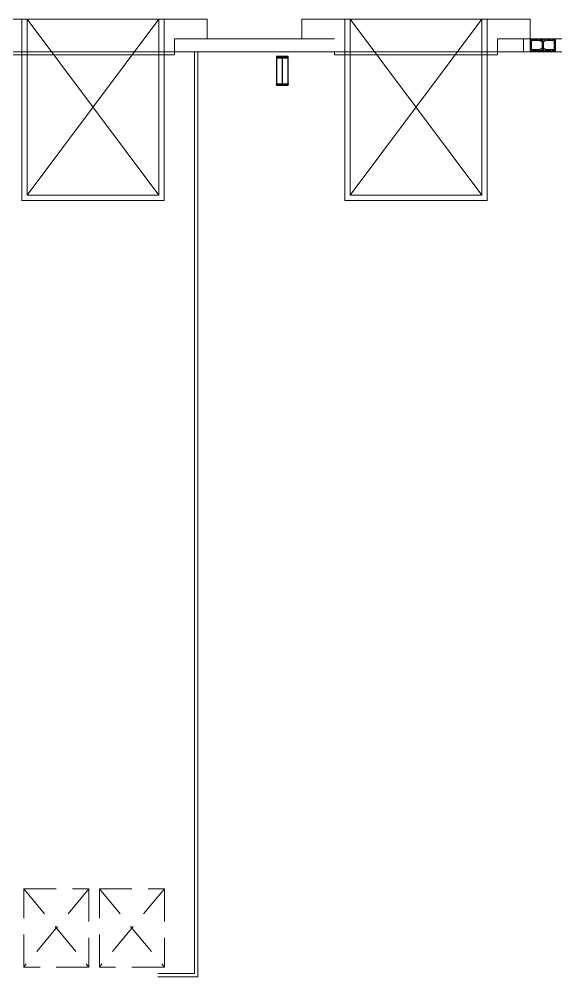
# Model space of a CAD drawing. Header units: millimetres. Extents: x 64 to 283, y 16 to 153.
# Drawn here: x 239.31 to 247.55, y 105.83 to 120.52 of the extents above; entities that cross this region are included whole.
import ezdxf

# ---------------------------------------------------------------- set-up
doc = ezdxf.new("R2010")
doc.units = ezdxf.units.MM
doc.linetypes.add('CONTINOUS', pattern=[0])
doc.linetypes.add('DASHED', pattern=[0.75, 0.5, -0.25])
for name, color, linetype, lineweight in [('01-MAMP_', 3, 'Continuous', 0), ('ARQ', 1, 'Continuous', 0), ('MAMP_BLOQUE_HORMIGON_BLOQU', 67, 'Continuous', 0), ('MERCADERIA', 8, 'Continuous', 0), ('MURO', 3, 'Continuous', 0), ('MUROS', 3, 'Continuous', 0), ('REJAS', 3, 'Continuous', 0)]:
    doc.layers.add(name, color=color, linetype=linetype, lineweight=lineweight)

# ---------------------------------------------------------------- blocks, each defined once
blk = doc.blocks.new('A$C2D8E3321')
at = {"layer": 'MAMP_BLOQUE_HORMIGON_BLOQU', "linetype": 'Continuous'}
h = blk.add_hatch(dxfattribs=at)
h.set_pattern_fill('AR-CONC', color=253, scale=0.2, style=0)
h.set_pattern_definition([(50, (-279883.144, 27804.65), (36.4369338, -3.187817), [3.81, -41.91]), (355, (-279883.144, 27804.65), (-7.0486843, 38.211369), [3.048, -33.528117]), (100.451445, (-279880.108, 27804.384), (29.3882494, 35.0235504), [3.238002, -35.618049]), (46.1842, (-279883.144, 27814.81), (54.215808, -8.4084656), [5.715, -62.865]), (96.635558, (-279878.626, 27814.11), (47.480827, 49.485225), [4.857005, -53.427122]), (351.184151, (-279883.144, 27814.81), (47.480827, 49.485225), [4.571993, -50.291946]), (21, (-279878.064, 27812.27), (30.3228783, -20.4530396), [3.81, -41.91]), (326, (-279878.064, 27812.27), (12.3604057, 36.837593), [3.048, -33.528]), (71.451445, (-279875.537, 27810.566), (42.683284, 16.3845538), [3.238002, -35.6179875]), (37.5, (-279883.144, 27804.65), (0.61772065, 16.9110078), [0, -33.1216, 0, -34.036, 0, -33.655]), (7.5, (-279883.144, 27804.65), (13.3639325, 20.036115), [0, -19.4056, 0, -32.3596, 0, -12.827]), (327.5, (-279894.472, 27804.65), (27.11811903, -1.1457488), [0, -12.7, 0, -39.624, 0, -52.578]), (317.5, (-279899.552, 27804.65), (29.6258363, 5.0852982), [0, -16.51, 0, -26.3144, 0, -37.338])])
h.paths.add_polyline_path([(0, 190), (0, 0), (390, 0), (390, 190)])
h.paths.add_polyline_path([(214, 150), (256, 163), (356, 163, -0.414214), (368, 151), (368, 39, -0.414214), (356, 27), (256, 27), (214, 39, -0.315202), (206, 51), (206, 139, -0.315202)], flags=16)
h.paths.add_polyline_path([(184, 139), (184, 51, -0.315202), (176, 39), (134, 27), (34, 27, -0.414214), (22, 39), (22, 151, -0.414214), (34, 163), (134, 163), (176, 150, -0.315202)], flags=16)
for p, q in [((390, 190), (0, 190)), ((0, 190), (0, 0)), ((22, 151), (22, 39)), ((34, 163), (134, 163)), ((176, 150), (134, 163)), ((214, 150), (256, 163)), ((356, 163), (256, 163)), ((368, 151), (368, 39)), ((390, 190), (390, 0)), ((34, 27), (134, 27)), ((176, 39), (134, 27)), ((184, 139), (184, 51)), ((206, 139), (206, 51)), ((214, 39), (256, 27)), ((356, 27), (256, 27)), ((390, 0), (0, 0))]:
    blk.add_line(p, q)
for centre, start, end in [((34, 151), 90, 180), ((172, 139), 0, 69.9797), ((218, 139), 110.0203, 180), ((356, 151), 0, 90), ((34, 39), 180, 270), ((172, 51), 290.0203, 0), ((218, 51), 180, 249.9797), ((356, 39), 270, 0)]:
    blk.add_arc(centre, 12, start, end)
blk = doc.blocks.new('A$C0D016993')
at = {"linetype": 'DASHED'}
for points in [[(0, 1.2), (1, 1.2), (1, 0), (0, 0), (0, 1.2)], [(0, 1.2), (1, 0)], [(1, 1.2), (0, 0)]]:
    blk.add_lwpolyline(points, dxfattribs=at)

msp = doc.modelspace()

# ---------------------------------------------------------------- linework, layer by layer
at = {"color": 0, "elevation": 1.064}
for points in [[(243.262, 119.943), (243.262, 119.503), (243.442, 119.503), (243.442, 119.943)], [(243.265, 119.933), (243.265, 119.927), (243.44, 119.927), (243.44, 119.933)], [(243.351, 119.927), (243.351, 119.525), (243.354, 119.525), (243.354, 119.927)], [(243.265, 119.517), (243.265, 119.525), (243.44, 119.525), (243.44, 119.517)]]:
    msp.add_lwpolyline(points, close=True, dxfattribs=at)
at = {"layer": '01-MAMP_'}
for p, q in [((241.697, 120.218), (241.697, 120.018)), ((241.697, 120.218), (241.697, 120.018)), ((241.697, 120.218), (241.697, 120.028)), ((246.652, 120.218), (246.652, 120.018)), ((246.652, 120.218), (246.652, 120.018)), ((246.652, 120.218), (246.652, 120.028))]:
    msp.add_line(p, q, dxfattribs=at)
at = {"layer": '01-MAMP_', "linetype": 'CONTINOUS'}
for p, q in [((241.697, 120.018), (241.697, 120.218)), ((246.652, 120.018), (246.652, 120.218))]:
    msp.add_line(p, q, dxfattribs=at)
at = {"layer": '01-MAMP_'}
for points in [[(244.152, 120.218), (241.697, 120.218)], [(248.752, 120.218), (246.652, 120.218)], [(244.152, 120.018), (241.697, 120.018)], [(246.652, 120.018), (248.752, 120.018)]]:
    msp.add_lwpolyline(points, dxfattribs=at)
at = {"layer": 'ARQ'}
for p, q in [((238.697, 120.518, 1.064), (242.197, 120.518, 1.064)), ((241.457, 117.818, 1.064), (239.437, 120.518, 1.064)), ((239.437, 117.818, 1.064), (241.457, 120.518, 1.064)), ((242.197, 120.518, 1.064), (242.197, 120.218, 1.064)), ((243.652, 120.518, 1.064), (243.652, 120.218, 1.064)), ((243.652, 120.518, 1.064), (247.152, 120.518, 1.064)), ((246.412, 117.818, 1.064), (244.392, 120.518, 1.064)), ((244.392, 117.818, 1.064), (246.412, 120.518, 1.064)), ((247.152, 120.518, 1.064), (247.152, 120.218, 1.064))]:
    msp.add_line(p, q, dxfattribs=at)
at = {"layer": 'ARQ', "elevation": 1.064}
for points in [[(241.537, 120.518), (241.537, 117.738), (239.357, 117.738), (239.357, 120.518)], [(241.457, 120.518), (241.457, 117.818), (239.437, 117.818), (239.437, 120.518)], [(246.492, 120.518), (246.492, 117.738), (244.312, 117.738), (244.312, 120.518)], [(246.412, 120.518), (246.412, 117.818), (244.392, 117.818), (244.392, 120.518)], [(241.697, 120.018), (241.697, 119.968), (239.197, 119.968), (239.197, 120.018)], [(246.652, 120.018), (246.652, 119.968), (244.152, 119.968), (244.152, 120.018)]]:
    msp.add_lwpolyline(points, close=True, dxfattribs=at)
at = {"layer": 'MURO'}
msp.add_line((242.095, 120.218, 1.064), (244.152, 120.218, 1.064), dxfattribs=at)
at = {"layer": 'MUROS'}
msp.add_line((247.052, 120.218, 1.064), (247.052, 120.018, 1.064), dxfattribs=at)
at = {"layer": 'REJAS', "elevation": 0.031}
for points in [[(241.441, 105.884), (242.004, 105.884), (242.004, 120.017)], [(241.441, 105.834), (242.054, 105.834), (242.054, 120.017)]]:
    msp.add_lwpolyline(points, dxfattribs=at)

# ---------------------------------------------------------------- block references
at = {"layer": 'MAMP_BLOQUE_HORMIGON_BLOQU', "color": 251, "xscale": 0.001, "yscale": 0.001, "zscale": 0.001}
msp.add_blockref('A$C2D8E3321', (247.152, 120.027, 2.553), dxfattribs=at)
at = {"layer": 'MERCADERIA'}
for p in [(239.385, 105.984, 0.031), (240.545, 105.984, 0.031)]:
    msp.add_blockref('A$C0D016993', p, dxfattribs=at)

doc.saveas('drawing.dxf')
